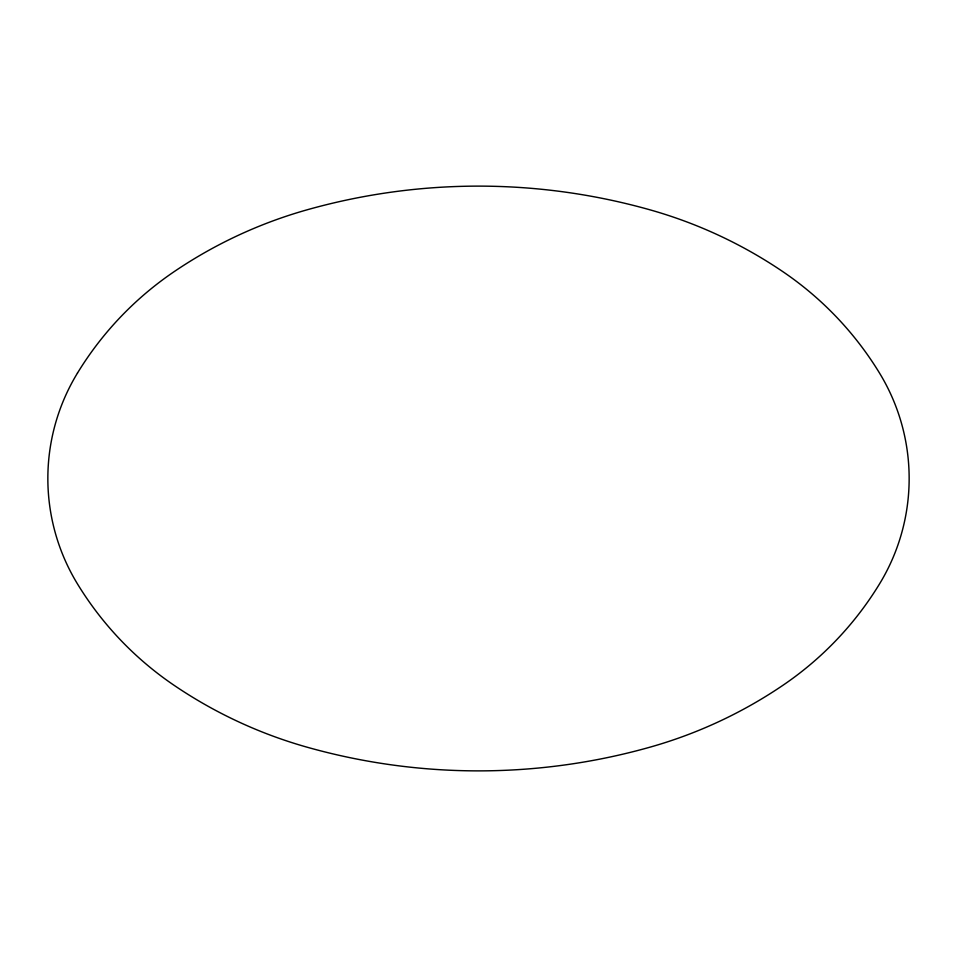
<?xml version="1.0" encoding="UTF-8"?>
<svg xmlns="http://www.w3.org/2000/svg" width="957" height="957" viewBox="0 0 957 957"><rect width="100%" height="100%" fill="white"/><g stroke="black" fill="none" stroke-linecap="round" stroke-linejoin="round"><path stroke-width="1.44" d="M77.469 373.086A202.394 202.394 0 0 0 77.469 583.914A330.572 330.572 0 0 0 173.983 685.236A458.415 458.415 0 0 0 307.376 747.273A632.122 632.122 0 0 0 649.624 747.273A458.415 458.415 0 0 0 783.017 685.236A330.572 330.572 0 0 0 879.531 583.914A202.394 202.394 0 0 0 879.531 373.086A330.572 330.572 0 0 0 783.017 271.764A458.415 458.415 0 0 0 649.624 209.727A632.122 632.122 0 0 0 307.376 209.727A458.415 458.415 0 0 0 173.983 271.764A330.572 330.572 0 0 0 77.469 373.086"/></g></svg>
